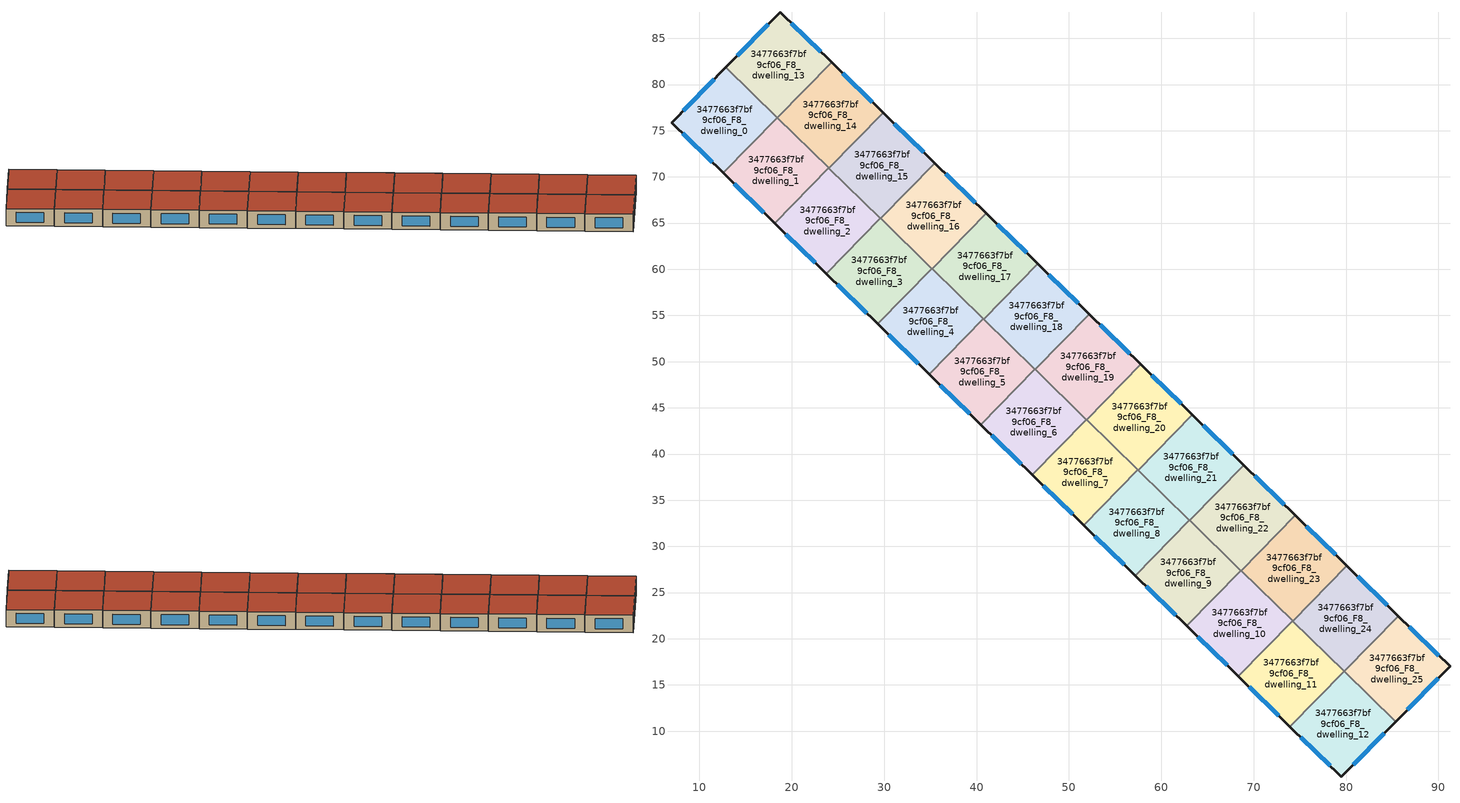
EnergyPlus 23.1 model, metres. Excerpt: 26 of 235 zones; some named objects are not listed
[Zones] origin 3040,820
3477663f7bf9cf06_F8_dwelling_0
 floor to 3477663f7bf9cf06_F7_dwelling_0 (EU_floor_Construction): 18.42,76.42 12.57,70.42 6.98,75.88 12.86,81.85 z24
 wall outside (EU_wall_Construction): 12.86,81.85 6.98,75.88 12.57,70.42 z24:27
 wall to 3477663f7bf9cf06_F8_dwelling_1 (EU_wall_Construction): 12.57,70.42 18.42,76.42 z24:27
 wall to 3477663f7bf9cf06_F8_dwelling_13 (EU_wall_Construction): 18.42,76.42 12.86,81.85 z24:27
 window (EU_Window_Construction): 8.18,74.71 11.37,71.59 / 11.6,80.57 8.24,77.16 z24.64:26.36
 roof outside (EU_roof_Construction): 12.57,70.42 18.42,76.42 12.86,81.85 6.98,75.88 z27
3477663f7bf9cf06_F8_dwelling_1
 floor to 3477663f7bf9cf06_F7_dwelling_1 (EU_floor_Construction): 24,70.97 18.15,64.97 12.57,70.42 18.42,76.42 z24
 wall outside (EU_wall_Construction): 12.57,70.42 18.15,64.97 z24:27
 wall to 3477663f7bf9cf06_F8_dwelling_2 (EU_wall_Construction): 18.15,64.97 24,70.97 z24:27
 wall to 3477663f7bf9cf06_F8_dwelling_14 (EU_wall_Construction): 24,70.97 18.45,76.39 z24:27
 wall to 3477663f7bf9cf06_F8_dwelling_13 (EU_wall_Construction): 18.45,76.39 18.42,76.42 z24:27
 window (EU_Window_Construction): 13.76,69.26 16.95,66.14 z24.64:26.36
 roof outside (EU_roof_Construction): 18.15,64.97 24,70.97 18.42,76.42 12.57,70.42 z27
3477663f7bf9cf06_F8_dwelling_10
 floor to 3477663f7bf9cf06_F7_dwelling_10 (EU_floor_Construction): 74.21,21.94 68.35,15.95 62.77,21.4 68.63,27.39 z24
 wall outside (EU_wall_Construction): 62.77,21.4 68.35,15.95 z24:27
 wall to 3477663f7bf9cf06_F8_dwelling_11 (EU_wall_Construction): 68.35,15.95 74.21,21.94 z24:27
 wall to 3477663f7bf9cf06_F8_dwelling_9 (EU_wall_Construction): 68.63,27.39 62.77,21.4 z24:27
 wall to 3477663f7bf9cf06_F8_dwelling_23 (EU_wall_Construction): 74.21,21.94 68.65,27.37 z24:27
 wall to 3477663f7bf9cf06_F8_dwelling_22 (EU_wall_Construction): 68.65,27.37 68.63,27.39 z24:27
 window (EU_Window_Construction): 63.97,20.23 67.16,17.11 z24.64:26.36
 roof outside (EU_roof_Construction): 68.35,15.95 74.21,21.94 68.63,27.39 62.77,21.4 z27
3477663f7bf9cf06_F8_dwelling_11
 floor to 3477663f7bf9cf06_F7_dwelling_11 (EU_floor_Construction): 79.78,16.5 73.93,10.5 68.35,15.95 74.21,21.94 z24
 wall outside (EU_wall_Construction): 68.35,15.95 73.93,10.5 z24:27
 wall to 3477663f7bf9cf06_F8_dwelling_12 (EU_wall_Construction): 73.93,10.5 79.78,16.5 z24:27
 wall to 3477663f7bf9cf06_F8_dwelling_24 (EU_wall_Construction): 79.78,16.5 74.23,21.92 z24:27
 wall to 3477663f7bf9cf06_F8_dwelling_23 (EU_wall_Construction): 74.23,21.92 74.21,21.94 z24:27
 window (EU_Window_Construction): 69.55,14.78 72.73,11.67 z24.64:26.36
 roof outside (EU_roof_Construction): 73.93,10.5 79.78,16.5 74.21,21.94 68.35,15.95 z27
3477663f7bf9cf06_F8_dwelling_12
 floor to 3477663f7bf9cf06_F7_dwelling_12 (EU_floor_Construction): 85.37,11.04 79.49,5.07 73.93,10.5 79.78,16.5 z24
 wall outside (EU_wall_Construction): 73.93,10.5 79.49,5.07 85.37,11.04 z24:27
 wall to 3477663f7bf9cf06_F8_dwelling_25 (EU_wall_Construction): 85.37,11.04 79.81,16.47 z24:27
 wall to 3477663f7bf9cf06_F8_dwelling_24 (EU_wall_Construction): 79.81,16.47 79.78,16.5 z24:27
 window (EU_Window_Construction): 80.75,6.34 84.11,9.76 / 75.12,9.34 78.3,6.23 z24.64:26.36
 roof outside (EU_roof_Construction): 79.49,5.07 85.37,11.04 79.78,16.5 73.93,10.5 z27
3477663f7bf9cf06_F8_dwelling_13
 floor to 3477663f7bf9cf06_F7_dwelling_13 (EU_floor_Construction): 24.3,82.39 18.45,76.39 12.86,81.85 18.74,87.82 z24
 wall outside (EU_wall_Construction): 24.3,82.39 18.74,87.82 12.86,81.85 z24:27
 wall to 3477663f7bf9cf06_F8_dwelling_14 (EU_wall_Construction): 18.45,76.39 24.3,82.39 z24:27
 window (EU_Window_Construction): 17.48,86.54 14.12,83.13 / 23.11,83.55 19.93,86.66 z24.64:26.36
 roof outside (EU_roof_Construction): 18.45,76.39 24.3,82.39 18.74,87.82 12.86,81.85 z27
3477663f7bf9cf06_F8_dwelling_14
 floor to 3477663f7bf9cf06_F7_dwelling_14 (EU_floor_Construction): 29.88,76.94 24.03,70.95 18.45,76.39 24.3,82.39 z24
 wall outside (EU_wall_Construction): 29.88,76.94 24.3,82.39 z24:27
 wall to 3477663f7bf9cf06_F8_dwelling_15 (EU_wall_Construction): 24.03,70.95 29.88,76.94 z24:27
 wall to 3477663f7bf9cf06_F8_dwelling_2 (EU_wall_Construction): 24,70.97 24.03,70.95 z24:27
 window (EU_Window_Construction): 28.69,78.11 25.5,81.22 z24.64:26.36
 roof outside (EU_roof_Construction): 24.03,70.95 29.88,76.94 24.3,82.39 18.45,76.39 z27
3477663f7bf9cf06_F8_dwelling_15
 floor to 3477663f7bf9cf06_F7_dwelling_15 (EU_floor_Construction): 35.46,71.49 29.6,65.5 24.03,70.95 29.88,76.94 z24
 wall outside (EU_wall_Construction): 35.46,71.49 29.88,76.94 z24:27
 wall to 3477663f7bf9cf06_F8_dwelling_16 (EU_wall_Construction): 29.6,65.5 35.46,71.49 z24:27
 wall to 3477663f7bf9cf06_F8_dwelling_2 (EU_wall_Construction): 24.03,70.95 29.58,65.52 z24:27
 wall to 3477663f7bf9cf06_F8_dwelling_3 (EU_wall_Construction): 29.58,65.52 29.6,65.5 z24:27
 window (EU_Window_Construction): 34.26,72.66 31.08,75.77 z24.64:26.36
 roof outside (EU_roof_Construction): 29.6,65.5 35.46,71.49 29.88,76.94 24.03,70.95 z27
3477663f7bf9cf06_F8_dwelling_16
 floor to 3477663f7bf9cf06_F7_dwelling_16 (EU_floor_Construction): 41.04,66.04 35.18,60.05 29.6,65.5 35.46,71.49 z24
 wall outside (EU_wall_Construction): 41.04,66.04 35.46,71.49 z24:27
 wall to 3477663f7bf9cf06_F8_dwelling_17 (EU_wall_Construction): 35.18,60.05 41.04,66.04 z24:27
 wall to 3477663f7bf9cf06_F8_dwelling_3 (EU_wall_Construction): 29.6,65.5 35.16,60.07 z24:27
 wall to 3477663f7bf9cf06_F8_dwelling_4 (EU_wall_Construction): 35.16,60.07 35.18,60.05 z24:27
 window (EU_Window_Construction): 39.84,67.21 36.65,70.33 z24.64:26.36
 roof outside (EU_roof_Construction): 35.18,60.05 41.04,66.04 35.46,71.49 29.6,65.5 z27
3477663f7bf9cf06_F8_dwelling_17
 floor to 3477663f7bf9cf06_F7_dwelling_17 (EU_floor_Construction): 46.61,60.6 40.76,54.6 35.18,60.05 41.04,66.04 z24
 wall outside (EU_wall_Construction): 46.61,60.6 41.04,66.04 z24:27
 wall to 3477663f7bf9cf06_F8_dwelling_18 (EU_wall_Construction): 40.76,54.6 46.61,60.6 z24:27
 wall to 3477663f7bf9cf06_F8_dwelling_4 (EU_wall_Construction): 35.18,60.05 40.74,54.63 z24:27
 wall to 3477663f7bf9cf06_F8_dwelling_5 (EU_wall_Construction): 40.74,54.63 40.76,54.6 z24:27
 window (EU_Window_Construction): 45.42,61.76 42.23,64.88 z24.64:26.36
 roof outside (EU_roof_Construction): 40.76,54.6 46.61,60.6 41.04,66.04 35.18,60.05 z27
3477663f7bf9cf06_F8_dwelling_18
 floor to 3477663f7bf9cf06_F7_dwelling_18 (EU_floor_Construction): 52.19,55.15 46.34,49.16 40.76,54.6 46.61,60.6 z24
 wall outside (EU_wall_Construction): 52.19,55.15 46.61,60.6 z24:27
 wall to 3477663f7bf9cf06_F8_dwelling_19 (EU_wall_Construction): 46.34,49.16 52.19,55.15 z24:27
 wall to 3477663f7bf9cf06_F8_dwelling_5 (EU_wall_Construction): 40.76,54.6 46.32,49.18 z24:27
 wall to 3477663f7bf9cf06_F8_dwelling_6 (EU_wall_Construction): 46.32,49.18 46.34,49.16 z24:27
 window (EU_Window_Construction): 51,56.32 47.81,59.43 z24.64:26.36
 roof outside (EU_roof_Construction): 46.34,49.16 52.19,55.15 46.61,60.6 40.76,54.6 z27
3477663f7bf9cf06_F8_dwelling_19
 floor to 3477663f7bf9cf06_F7_dwelling_19 (EU_floor_Construction): 57.77,49.7 51.92,43.71 46.34,49.16 52.19,55.15 z24
 wall outside (EU_wall_Construction): 57.77,49.7 52.19,55.15 z24:27
 wall to 3477663f7bf9cf06_F8_dwelling_20 (EU_wall_Construction): 51.92,43.71 57.77,49.7 z24:27
 wall to 3477663f7bf9cf06_F8_dwelling_6 (EU_wall_Construction): 46.34,49.16 51.89,43.73 z24:27
 wall to 3477663f7bf9cf06_F8_dwelling_7 (EU_wall_Construction): 51.89,43.73 51.92,43.71 z24:27
 window (EU_Window_Construction): 56.58,50.87 53.39,53.98 z24.64:26.36
 roof outside (EU_roof_Construction): 51.92,43.71 57.77,49.7 52.19,55.15 46.34,49.16 z27
3477663f7bf9cf06_F8_dwelling_2
 floor to 3477663f7bf9cf06_F7_dwelling_2 (EU_floor_Construction): 29.58,65.52 23.73,59.53 18.15,64.97 24,70.97 z24
 wall outside (EU_wall_Construction): 18.15,64.97 23.73,59.53 z24:27
 wall to 3477663f7bf9cf06_F8_dwelling_3 (EU_wall_Construction): 23.73,59.53 29.58,65.52 z24:27
 window (EU_Window_Construction): 19.34,63.81 22.53,60.69 z24.64:26.36
 roof outside (EU_roof_Construction): 23.73,59.53 29.58,65.52 24,70.97 18.15,64.97 z27
3477663f7bf9cf06_F8_dwelling_20
 floor to 3477663f7bf9cf06_F7_dwelling_20 (EU_floor_Construction): 63.35,44.26 57.5,38.26 51.92,43.71 57.77,49.7 z24
 wall outside (EU_wall_Construction): 63.35,44.26 57.77,49.7 z24:27
 wall to 3477663f7bf9cf06_F8_dwelling_21 (EU_wall_Construction): 57.5,38.26 63.35,44.26 z24:27
 wall to 3477663f7bf9cf06_F8_dwelling_7 (EU_wall_Construction): 51.92,43.71 57.47,38.29 z24:27
 wall to 3477663f7bf9cf06_F8_dwelling_8 (EU_wall_Construction): 57.47,38.29 57.5,38.26 z24:27
 window (EU_Window_Construction): 62.16,45.42 58.97,48.54 z24.64:26.36
 roof outside (EU_roof_Construction): 57.5,38.26 63.35,44.26 57.77,49.7 51.92,43.71 z27
3477663f7bf9cf06_F8_dwelling_21
 floor to 3477663f7bf9cf06_F7_dwelling_21 (EU_floor_Construction): 68.93,38.81 63.07,32.81 57.5,38.26 63.35,44.26 z24
 wall outside (EU_wall_Construction): 68.93,38.81 63.35,44.26 z24:27
 wall to 3477663f7bf9cf06_F8_dwelling_22 (EU_wall_Construction): 63.07,32.81 68.93,38.81 z24:27
 wall to 3477663f7bf9cf06_F8_dwelling_8 (EU_wall_Construction): 57.5,38.26 63.05,32.84 z24:27
 wall to 3477663f7bf9cf06_F8_dwelling_9 (EU_wall_Construction): 63.05,32.84 63.07,32.81 z24:27
 window (EU_Window_Construction): 67.73,39.97 64.54,43.09 z24.64:26.36
 roof outside (EU_roof_Construction): 63.07,32.81 68.93,38.81 63.35,44.26 57.5,38.26 z27
3477663f7bf9cf06_F8_dwelling_22
 floor to 3477663f7bf9cf06_F7_dwelling_22 (EU_floor_Construction): 74.51,33.36 68.65,27.37 63.07,32.81 68.93,38.81 z24
 wall outside (EU_wall_Construction): 74.51,33.36 68.93,38.81 z24:27
 wall to 3477663f7bf9cf06_F8_dwelling_23 (EU_wall_Construction): 68.65,27.37 74.51,33.36 z24:27
 wall to 3477663f7bf9cf06_F8_dwelling_9 (EU_wall_Construction): 63.07,32.81 68.63,27.39 z24:27
 window (EU_Window_Construction): 73.31,34.53 70.12,37.64 z24.64:26.36
 roof outside (EU_roof_Construction): 68.65,27.37 74.51,33.36 68.93,38.81 63.07,32.81 z27
3477663f7bf9cf06_F8_dwelling_23
 floor to 3477663f7bf9cf06_F7_dwelling_23 (EU_floor_Construction): 80.08,27.91 74.23,21.92 68.65,27.37 74.51,33.36 z24
 wall outside (EU_wall_Construction): 80.08,27.91 74.51,33.36 z24:27
 wall to 3477663f7bf9cf06_F8_dwelling_24 (EU_wall_Construction): 74.23,21.92 80.08,27.91 z24:27
 window (EU_Window_Construction): 78.89,29.08 75.7,32.19 z24.64:26.36
 roof outside (EU_roof_Construction): 74.23,21.92 80.08,27.91 74.51,33.36 68.65,27.37 z27
3477663f7bf9cf06_F8_dwelling_24
 floor to 3477663f7bf9cf06_F7_dwelling_24 (EU_floor_Construction): 85.66,22.47 79.81,16.47 74.23,21.92 80.08,27.91 z24
 wall outside (EU_wall_Construction): 85.66,22.47 80.08,27.91 z24:27
 wall to 3477663f7bf9cf06_F8_dwelling_25 (EU_wall_Construction): 79.81,16.47 85.66,22.47 z24:27
 window (EU_Window_Construction): 84.47,23.63 81.28,26.75 z24.64:26.36
 roof outside (EU_roof_Construction): 79.81,16.47 85.66,22.47 80.08,27.91 74.23,21.92 z27
3477663f7bf9cf06_F8_dwelling_25
 floor to 3477663f7bf9cf06_F7_dwelling_25 (EU_floor_Construction): 91.25,17.01 85.37,11.04 79.81,16.47 85.66,22.47 z24
 wall outside (EU_wall_Construction): 85.37,11.04 91.25,17.01 85.66,22.47 z24:27
 window (EU_Window_Construction): 86.63,12.32 89.99,15.73 / 90.06,18.18 86.86,21.3 z24.64:26.36
 roof outside (EU_roof_Construction): 85.37,11.04 91.25,17.01 85.66,22.47 79.81,16.47 z27
3477663f7bf9cf06_F8_dwelling_3
 floor to 3477663f7bf9cf06_F7_dwelling_3 (EU_floor_Construction): 35.16,60.08 29.3,54.08 23.73,59.53 29.58,65.52 z24
 wall outside (EU_wall_Construction): 23.73,59.53 29.3,54.08 z24:27
 wall to 3477663f7bf9cf06_F8_dwelling_4 (EU_wall_Construction): 29.3,54.08 35.16,60.08 z24:27
 window (EU_Window_Construction): 24.92,58.36 28.11,55.25 z24.64:26.36
 roof outside (EU_roof_Construction): 29.3,54.08 35.16,60.08 29.58,65.52 23.73,59.53 z27
3477663f7bf9cf06_F8_dwelling_4
 floor to 3477663f7bf9cf06_F7_dwelling_4 (EU_floor_Construction): 40.74,54.63 34.88,48.63 29.3,54.08 35.16,60.08 z24
 wall outside (EU_wall_Construction): 29.3,54.08 34.88,48.63 z24:27
 wall to 3477663f7bf9cf06_F8_dwelling_5 (EU_wall_Construction): 34.88,48.63 40.74,54.63 z24:27
 window (EU_Window_Construction): 30.5,52.91 33.69,49.8 z24.64:26.36
 roof outside (EU_roof_Construction): 34.88,48.63 40.74,54.63 35.16,60.08 29.3,54.08 z27
3477663f7bf9cf06_F8_dwelling_5
 floor to 3477663f7bf9cf06_F7_dwelling_5 (EU_floor_Construction): 46.32,49.18 40.46,43.18 34.88,48.63 40.74,54.63 z24
 wall outside (EU_wall_Construction): 34.88,48.63 40.46,43.18 z24:27
 wall to 3477663f7bf9cf06_F8_dwelling_6 (EU_wall_Construction): 40.46,43.18 46.32,49.18 z24:27
 window (EU_Window_Construction): 36.08,47.47 39.27,44.35 z24.64:26.36
 roof outside (EU_roof_Construction): 40.46,43.18 46.32,49.18 40.74,54.63 34.88,48.63 z27
3477663f7bf9cf06_F8_dwelling_6
 floor to 3477663f7bf9cf06_F7_dwelling_6 (EU_floor_Construction): 51.89,43.73 46.04,37.74 40.46,43.18 46.32,49.18 z24
 wall outside (EU_wall_Construction): 40.46,43.18 46.04,37.74 z24:27
 wall to 3477663f7bf9cf06_F8_dwelling_7 (EU_wall_Construction): 46.04,37.74 51.89,43.73 z24:27
 window (EU_Window_Construction): 41.65,42.02 44.84,38.9 z24.64:26.36
 roof outside (EU_roof_Construction): 46.04,37.74 51.89,43.73 46.32,49.18 40.46,43.18 z27
3477663f7bf9cf06_F8_dwelling_7
 floor to 3477663f7bf9cf06_F7_dwelling_7 (EU_floor_Construction): 57.47,38.29 51.62,32.29 46.04,37.74 51.89,43.73 z24
 wall outside (EU_wall_Construction): 46.04,37.74 51.62,32.29 z24:27
 wall to 3477663f7bf9cf06_F8_dwelling_8 (EU_wall_Construction): 51.62,32.29 57.47,38.29 z24:27
 window (EU_Window_Construction): 47.23,36.57 50.42,33.46 z24.64:26.36
 roof outside (EU_roof_Construction): 51.62,32.29 57.47,38.29 51.89,43.73 46.04,37.74 z27
3477663f7bf9cf06_F8_dwelling_8
 floor to 3477663f7bf9cf06_F7_dwelling_8 (EU_floor_Construction): 63.05,32.84 57.2,26.84 51.62,32.29 57.47,38.29 z24
 wall outside (EU_wall_Construction): 51.62,32.29 57.2,26.84 z24:27
 wall to 3477663f7bf9cf06_F8_dwelling_9 (EU_wall_Construction): 57.2,26.84 63.05,32.84 z24:27
 window (EU_Window_Construction): 52.81,31.12 56,28.01 z24.64:26.36
 roof outside (EU_roof_Construction): 57.2,26.84 63.05,32.84 57.47,38.29 51.62,32.29 z27
3477663f7bf9cf06_F8_dwelling_9
 floor to 3477663f7bf9cf06_F7_dwelling_9 (EU_floor_Construction): 68.63,27.39 62.77,21.4 57.2,26.84 63.05,32.84 z24
 wall outside (EU_wall_Construction): 57.2,26.84 62.77,21.4 z24:27
 window (EU_Window_Construction): 58.39,25.68 61.58,22.56 z24.64:26.36
 roof outside (EU_roof_Construction): 62.77,21.4 68.63,27.39 63.05,32.84 57.2,26.84 z27
[Building]
EU S2 Campaign: North Axis=0; Terrain=City; Solar Distribution=FullExterior
[Site:Location]
Yerevan-Zvartnots.Intl.AP: Latitude=40.15; Longitude=44.383; Time Zone=4; Elevation=854
[SizingPeriod:WeatherFileDays]
AnnualSizingPeriod: Begin Month=1; Begin Day of Month=1; End Month=12; End Day of Month=31; Day of Week for Start Day=Monday; Use Weather File Daylight Saving Period=No; Use Weather File Rain and Snow Indicators=No
[MATERIAL]
EU_InternalMass_Material: Roughness=MediumRough; Thickness=0.1; Conductivity=1; Density=1800; Specific Heat=900; Thermal Absorptance=0.9; Solar Absorptance=0.7; Visible Absorptance=0.7
[MATERIAL:NOMASS] Roughness=MediumRough; Thermal Absorptance=0.9; Solar Absorptance=0.7; Visible Absorptance=0.7
Name | Thermal Resistance
EU_wall_NoMass | 1.05043
EU_roof_NoMass | 1.45357
EU_floor_NoMass | 0.478065
[WINDOWMATERIAL:SIMPLEGLAZINGSYSTEM]
EU_Window_SimpleGlazing: UFactor=2.5566; Solar Heat Gain Coefficient=0.75; Visible Transmittance=0.75
[CONSTRUCTION]
EU_wall_Construction: EU_wall_NoMass
EU_roof_Construction: EU_roof_NoMass
EU_floor_Construction: EU_floor_NoMass
EU_Window_Construction: EU_Window_SimpleGlazing
EU_InternalMass_Construction: EU_InternalMass_Material
[ZONE] Type=1; Multiplier=1; Ceiling Height=autocalculate; Floor Area=autocalculate; Part of Total Floor Area=Yes
Name | Volume
3477663f7bf9cf06_F8_dwelling_0 | 195.994
3477663f7bf9cf06_F8_dwelling_1; 3477663f7bf9cf06_F8_dwelling_14; 3477663f7bf9cf06_F8_dwelling_16; 3477663f7bf9cf06_F8_dwelling_17; 3477663f7bf9cf06_F8_dwelling_19; 3477663f7bf9cf06_F8_dwelling_20; 3477663f7bf9cf06_F8_dwelling_21; 3477663f7bf9cf06_F8_dwelling_22; 3477663f7bf9cf06_F8_dwelling_23; 3477663f7bf9cf06_F8_dwelling_24; 3477663f7bf9cf06_F8_dwelling_3; 3477663f7bf9cf06_F8_dwelling_9 | 195.981
3477663f7bf9cf06_F8_dwelling_10; 3477663f7bf9cf06_F8_dwelling_11; 3477663f7bf9cf06_F8_dwelling_6; 3477663f7bf9cf06_F8_dwelling_7 | 195.998
3477663f7bf9cf06_F8_dwelling_12 | 195.992
3477663f7bf9cf06_F8_dwelling_13 | 195.993
3477663f7bf9cf06_F8_dwelling_15 | 195.964
3477663f7bf9cf06_F8_dwelling_18 | 195.999
3477663f7bf9cf06_F8_dwelling_2; 3477663f7bf9cf06_F8_dwelling_8 | 195.98
3477663f7bf9cf06_F8_dwelling_25 | 195.976
3477663f7bf9cf06_F8_dwelling_4 | 196.016
3477663f7bf9cf06_F8_dwelling_5 | 195.997
[INTERNALMASS] Construction=EU_InternalMass_Construction
Name | Zone or ZoneList | Surface Area
3477663f7bf9cf06_F8_dwelling_0_EU_InternalMass | 3477663f7bf9cf06_F8_dwelling_0 | 65.3311
3477663f7bf9cf06_F8_dwelling_1_EU_InternalMass | 3477663f7bf9cf06_F8_dwelling_1 | 65.327
3477663f7bf9cf06_F8_dwelling_2_EU_InternalMass | 3477663f7bf9cf06_F8_dwelling_2 | 65.3268
3477663f7bf9cf06_F8_dwelling_3_EU_InternalMass | 3477663f7bf9cf06_F8_dwelling_3 | 65.3268
3477663f7bf9cf06_F8_dwelling_4_EU_InternalMass | 3477663f7bf9cf06_F8_dwelling_4 | 65.3384
3477663f7bf9cf06_F8_dwelling_5_EU_InternalMass | 3477663f7bf9cf06_F8_dwelling_5 | 65.3323
3477663f7bf9cf06_F8_dwelling_6_EU_InternalMass | 3477663f7bf9cf06_F8_dwelling_6 | 65.3326
3477663f7bf9cf06_F8_dwelling_7_EU_InternalMass | 3477663f7bf9cf06_F8_dwelling_7 | 65.3327
3477663f7bf9cf06_F8_dwelling_8_EU_InternalMass | 3477663f7bf9cf06_F8_dwelling_8 | 65.3268
3477663f7bf9cf06_F8_dwelling_9_EU_InternalMass | 3477663f7bf9cf06_F8_dwelling_9 | 65.3268
3477663f7bf9cf06_F8_dwelling_10_EU_InternalMass | 3477663f7bf9cf06_F8_dwelling_10 | 65.3327
3477663f7bf9cf06_F8_dwelling_11_EU_InternalMass | 3477663f7bf9cf06_F8_dwelling_11 | 65.3326
3477663f7bf9cf06_F8_dwelling_12_EU_InternalMass | 3477663f7bf9cf06_F8_dwelling_12 | 65.3307
3477663f7bf9cf06_F8_dwelling_13_EU_InternalMass | 3477663f7bf9cf06_F8_dwelling_13 | 65.3311
3477663f7bf9cf06_F8_dwelling_14_EU_InternalMass | 3477663f7bf9cf06_F8_dwelling_14 | 65.327
3477663f7bf9cf06_F8_dwelling_15_EU_InternalMass | 3477663f7bf9cf06_F8_dwelling_15 | 65.3213
3477663f7bf9cf06_F8_dwelling_16_EU_InternalMass | 3477663f7bf9cf06_F8_dwelling_16 | 65.327
3477663f7bf9cf06_F8_dwelling_17_EU_InternalMass | 3477663f7bf9cf06_F8_dwelling_17 | 65.3268
3477663f7bf9cf06_F8_dwelling_18_EU_InternalMass | 3477663f7bf9cf06_F8_dwelling_18 | 65.333
3477663f7bf9cf06_F8_dwelling_19_EU_InternalMass | 3477663f7bf9cf06_F8_dwelling_19 | 65.327
3477663f7bf9cf06_F8_dwelling_20_EU_InternalMass | 3477663f7bf9cf06_F8_dwelling_20 | 65.3268
3477663f7bf9cf06_F8_dwelling_21_EU_InternalMass | 3477663f7bf9cf06_F8_dwelling_21 | 65.327
3477663f7bf9cf06_F8_dwelling_22_EU_InternalMass | 3477663f7bf9cf06_F8_dwelling_22 | 65.327
3477663f7bf9cf06_F8_dwelling_23_EU_InternalMass | 3477663f7bf9cf06_F8_dwelling_23 | 65.3268
3477663f7bf9cf06_F8_dwelling_24_EU_InternalMass | 3477663f7bf9cf06_F8_dwelling_24 | 65.327
3477663f7bf9cf06_F8_dwelling_25_EU_InternalMass | 3477663f7bf9cf06_F8_dwelling_25 | 65.3254
[OTHEREQUIPMENT] Fuel Type=Electricity; Design Level Calculation Method=Watts/Area; Power per Zone Floor Area=1; Fraction Latent=0; Fraction Radiant=0; Fraction Lost=0; Carbon Dioxide Generation Rate=0; EndUse Subcategory=EU_Step8_InternalGains
Name | Zone or ZoneList or Space or SpaceList | Schedule
EU_Step8_InternalGain_3477663f7bf9cf06_F8_dwelling_0_f000 | 3477663f7bf9cf06_F8_dwelling_0 | EU_Step8_GainSchedule_3477663f7bf9cf06_F8_dwelling_0_f000
EU_Step8_InternalGain_3477663f7bf9cf06_F8_dwelling_1_f000 | 3477663f7bf9cf06_F8_dwelling_1 | EU_Step8_GainSchedule_3477663f7bf9cf06_F8_dwelling_1_f000
EU_Step8_InternalGain_3477663f7bf9cf06_F8_dwelling_2_f000 | 3477663f7bf9cf06_F8_dwelling_2 | EU_Step8_GainSchedule_3477663f7bf9cf06_F8_dwelling_2_f000
EU_Step8_InternalGain_3477663f7bf9cf06_F8_dwelling_3_f000 | 3477663f7bf9cf06_F8_dwelling_3 | EU_Step8_GainSchedule_3477663f7bf9cf06_F8_dwelling_3_f000
EU_Step8_InternalGain_3477663f7bf9cf06_F8_dwelling_4_f000 | 3477663f7bf9cf06_F8_dwelling_4 | EU_Step8_GainSchedule_3477663f7bf9cf06_F8_dwelling_4_f000
EU_Step8_InternalGain_3477663f7bf9cf06_F8_dwelling_5_f000 | 3477663f7bf9cf06_F8_dwelling_5 | EU_Step8_GainSchedule_3477663f7bf9cf06_F8_dwelling_5_f000
EU_Step8_InternalGain_3477663f7bf9cf06_F8_dwelling_6_f000 | 3477663f7bf9cf06_F8_dwelling_6 | EU_Step8_GainSchedule_3477663f7bf9cf06_F8_dwelling_6_f000
EU_Step8_InternalGain_3477663f7bf9cf06_F8_dwelling_7_f000 | 3477663f7bf9cf06_F8_dwelling_7 | EU_Step8_GainSchedule_3477663f7bf9cf06_F8_dwelling_7_f000
EU_Step8_InternalGain_3477663f7bf9cf06_F8_dwelling_8_f000 | 3477663f7bf9cf06_F8_dwelling_8 | EU_Step8_GainSchedule_3477663f7bf9cf06_F8_dwelling_8_f000
EU_Step8_InternalGain_3477663f7bf9cf06_F8_dwelling_9_f000 | 3477663f7bf9cf06_F8_dwelling_9 | EU_Step8_GainSchedule_3477663f7bf9cf06_F8_dwelling_9_f000
EU_Step8_InternalGain_3477663f7bf9cf06_F8_dwelling_10_f000 | 3477663f7bf9cf06_F8_dwelling_10 | EU_Step8_GainSchedule_3477663f7bf9cf06_F8_dwelling_10_f000
EU_Step8_InternalGain_3477663f7bf9cf06_F8_dwelling_11_f000 | 3477663f7bf9cf06_F8_dwelling_11 | EU_Step8_GainSchedule_3477663f7bf9cf06_F8_dwelling_11_f000
EU_Step8_InternalGain_3477663f7bf9cf06_F8_dwelling_12_f000 | 3477663f7bf9cf06_F8_dwelling_12 | EU_Step8_GainSchedule_3477663f7bf9cf06_F8_dwelling_12_f000
EU_Step8_InternalGain_3477663f7bf9cf06_F8_dwelling_13_f000 | 3477663f7bf9cf06_F8_dwelling_13 | EU_Step8_GainSchedule_3477663f7bf9cf06_F8_dwelling_13_f000
EU_Step8_InternalGain_3477663f7bf9cf06_F8_dwelling_14_f000 | 3477663f7bf9cf06_F8_dwelling_14 | EU_Step8_GainSchedule_3477663f7bf9cf06_F8_dwelling_14_f000
EU_Step8_InternalGain_3477663f7bf9cf06_F8_dwelling_15_f000 | 3477663f7bf9cf06_F8_dwelling_15 | EU_Step8_GainSchedule_3477663f7bf9cf06_F8_dwelling_15_f000
EU_Step8_InternalGain_3477663f7bf9cf06_F8_dwelling_16_f000 | 3477663f7bf9cf06_F8_dwelling_16 | EU_Step8_GainSchedule_3477663f7bf9cf06_F8_dwelling_16_f000
EU_Step8_InternalGain_3477663f7bf9cf06_F8_dwelling_17_f000 | 3477663f7bf9cf06_F8_dwelling_17 | EU_Step8_GainSchedule_3477663f7bf9cf06_F8_dwelling_17_f000
EU_Step8_InternalGain_3477663f7bf9cf06_F8_dwelling_18_f000 | 3477663f7bf9cf06_F8_dwelling_18 | EU_Step8_GainSchedule_3477663f7bf9cf06_F8_dwelling_18_f000
EU_Step8_InternalGain_3477663f7bf9cf06_F8_dwelling_19_f000 | 3477663f7bf9cf06_F8_dwelling_19 | EU_Step8_GainSchedule_3477663f7bf9cf06_F8_dwelling_19_f000
EU_Step8_InternalGain_3477663f7bf9cf06_F8_dwelling_20_f000 | 3477663f7bf9cf06_F8_dwelling_20 | EU_Step8_GainSchedule_3477663f7bf9cf06_F8_dwelling_20_f000
EU_Step8_InternalGain_3477663f7bf9cf06_F8_dwelling_21_f000 | 3477663f7bf9cf06_F8_dwelling_21 | EU_Step8_GainSchedule_3477663f7bf9cf06_F8_dwelling_21_f000
EU_Step8_InternalGain_3477663f7bf9cf06_F8_dwelling_22_f000 | 3477663f7bf9cf06_F8_dwelling_22 | EU_Step8_GainSchedule_3477663f7bf9cf06_F8_dwelling_22_f000
EU_Step8_InternalGain_3477663f7bf9cf06_F8_dwelling_23_f000 | 3477663f7bf9cf06_F8_dwelling_23 | EU_Step8_GainSchedule_3477663f7bf9cf06_F8_dwelling_23_f000
EU_Step8_InternalGain_3477663f7bf9cf06_F8_dwelling_24_f000 | 3477663f7bf9cf06_F8_dwelling_24 | EU_Step8_GainSchedule_3477663f7bf9cf06_F8_dwelling_24_f000
EU_Step8_InternalGain_3477663f7bf9cf06_F8_dwelling_25_f000 | 3477663f7bf9cf06_F8_dwelling_25 | EU_Step8_GainSchedule_3477663f7bf9cf06_F8_dwelling_25_f000
[ZONEVENTILATION:DESIGNFLOWRATE] Schedule=EU_AlwaysOn; Design Flow Rate Calculation Method=AirChanges/Hour; Air Changes per Hour=0.557805; Ventilation Type=Natural; Fan Pressure Rise=0; Fan Total Efficiency=1; Constant Term Coefficient=1; Temperature Term Coefficient=0; Velocity Term Coefficient=0; Velocity Squared Term Coefficient=0; Minimum Indoor Temperature=-100; Maximum Indoor Temperature=100; Delta Temperature=-100; Minimum Outdoor Temperature=-100; Maximum Outdoor Temperature=100; Maximum Wind Speed=40
Name | Zone or ZoneList or Space or SpaceList
EU_ConstantAir_3477663f7bf9cf06_F8_dwelling_0 | 3477663f7bf9cf06_F8_dwelling_0
EU_ConstantAir_3477663f7bf9cf06_F8_dwelling_1 | 3477663f7bf9cf06_F8_dwelling_1
EU_ConstantAir_3477663f7bf9cf06_F8_dwelling_2 | 3477663f7bf9cf06_F8_dwelling_2
EU_ConstantAir_3477663f7bf9cf06_F8_dwelling_3 | 3477663f7bf9cf06_F8_dwelling_3
EU_ConstantAir_3477663f7bf9cf06_F8_dwelling_4 | 3477663f7bf9cf06_F8_dwelling_4
EU_ConstantAir_3477663f7bf9cf06_F8_dwelling_5 | 3477663f7bf9cf06_F8_dwelling_5
EU_ConstantAir_3477663f7bf9cf06_F8_dwelling_6 | 3477663f7bf9cf06_F8_dwelling_6
EU_ConstantAir_3477663f7bf9cf06_F8_dwelling_7 | 3477663f7bf9cf06_F8_dwelling_7
EU_ConstantAir_3477663f7bf9cf06_F8_dwelling_8 | 3477663f7bf9cf06_F8_dwelling_8
EU_ConstantAir_3477663f7bf9cf06_F8_dwelling_9 | 3477663f7bf9cf06_F8_dwelling_9
EU_ConstantAir_3477663f7bf9cf06_F8_dwelling_10 | 3477663f7bf9cf06_F8_dwelling_10
EU_ConstantAir_3477663f7bf9cf06_F8_dwelling_11 | 3477663f7bf9cf06_F8_dwelling_11
EU_ConstantAir_3477663f7bf9cf06_F8_dwelling_12 | 3477663f7bf9cf06_F8_dwelling_12
EU_ConstantAir_3477663f7bf9cf06_F8_dwelling_13 | 3477663f7bf9cf06_F8_dwelling_13
EU_ConstantAir_3477663f7bf9cf06_F8_dwelling_14 | 3477663f7bf9cf06_F8_dwelling_14
EU_ConstantAir_3477663f7bf9cf06_F8_dwelling_15 | 3477663f7bf9cf06_F8_dwelling_15
EU_ConstantAir_3477663f7bf9cf06_F8_dwelling_16 | 3477663f7bf9cf06_F8_dwelling_16
EU_ConstantAir_3477663f7bf9cf06_F8_dwelling_17 | 3477663f7bf9cf06_F8_dwelling_17
EU_ConstantAir_3477663f7bf9cf06_F8_dwelling_18 | 3477663f7bf9cf06_F8_dwelling_18
EU_ConstantAir_3477663f7bf9cf06_F8_dwelling_19 | 3477663f7bf9cf06_F8_dwelling_19
EU_ConstantAir_3477663f7bf9cf06_F8_dwelling_20 | 3477663f7bf9cf06_F8_dwelling_20
EU_ConstantAir_3477663f7bf9cf06_F8_dwelling_21 | 3477663f7bf9cf06_F8_dwelling_21
EU_ConstantAir_3477663f7bf9cf06_F8_dwelling_22 | 3477663f7bf9cf06_F8_dwelling_22
EU_ConstantAir_3477663f7bf9cf06_F8_dwelling_23 | 3477663f7bf9cf06_F8_dwelling_23
EU_ConstantAir_3477663f7bf9cf06_F8_dwelling_24 | 3477663f7bf9cf06_F8_dwelling_24
EU_ConstantAir_3477663f7bf9cf06_F8_dwelling_25 | 3477663f7bf9cf06_F8_dwelling_25
[HVACTEMPLATE:ZONE:IDEALLOADSAIRSYSTEM] System Availability Schedule=EU_AlwaysOn; Maximum Heating Supply Air Temperature=50; Minimum Cooling Supply Air Temperature=13; Maximum Heating Supply Air Humidity Ratio=0.0156; Minimum Cooling Supply Air Humidity Ratio=0.0077; Heating Limit=NoLimit; Cooling Limit=NoLimit; Heating Availability Schedule=EU_AlwaysOn; Cooling Availability Schedule=EU_CoolingOff; Dehumidification Control Type=ConstantSensibleHeatRatio; Cooling Sensible Heat Ratio=0.7; Dehumidification Setpoint=60; Humidification Control Type=None; Humidification Setpoint=30; Outdoor Air Method=None; Outdoor Air Flow Rate per Person=0.00944; Outdoor Air Flow Rate per Zone Floor Area=0; Outdoor Air Flow Rate per Zone=0; Demand Controlled Ventilation Type=None; Outdoor Air Economizer Type=NoEconomizer; Heat Recovery Type=None; Sensible Heat Recovery Effectiveness=0.7; Latent Heat Recovery Effectiveness=0.65
Name | Template Thermostat
3477663f7bf9cf06_F8_dwelling_0 | EU_HeatOnly_3477663f7bf9cf06_F8_dwelling_0
3477663f7bf9cf06_F8_dwelling_1 | EU_HeatOnly_3477663f7bf9cf06_F8_dwelling_1
3477663f7bf9cf06_F8_dwelling_2 | EU_HeatOnly_3477663f7bf9cf06_F8_dwelling_2
3477663f7bf9cf06_F8_dwelling_3 | EU_HeatOnly_3477663f7bf9cf06_F8_dwelling_3
3477663f7bf9cf06_F8_dwelling_4 | EU_HeatOnly_3477663f7bf9cf06_F8_dwelling_4
3477663f7bf9cf06_F8_dwelling_5 | EU_HeatOnly_3477663f7bf9cf06_F8_dwelling_5
3477663f7bf9cf06_F8_dwelling_6 | EU_HeatOnly_3477663f7bf9cf06_F8_dwelling_6
3477663f7bf9cf06_F8_dwelling_7 | EU_HeatOnly_3477663f7bf9cf06_F8_dwelling_7
3477663f7bf9cf06_F8_dwelling_8 | EU_HeatOnly_3477663f7bf9cf06_F8_dwelling_8
3477663f7bf9cf06_F8_dwelling_9 | EU_HeatOnly_3477663f7bf9cf06_F8_dwelling_9
3477663f7bf9cf06_F8_dwelling_10 | EU_HeatOnly_3477663f7bf9cf06_F8_dwelling_10
3477663f7bf9cf06_F8_dwelling_11 | EU_HeatOnly_3477663f7bf9cf06_F8_dwelling_11
3477663f7bf9cf06_F8_dwelling_12 | EU_HeatOnly_3477663f7bf9cf06_F8_dwelling_12
3477663f7bf9cf06_F8_dwelling_13 | EU_HeatOnly_3477663f7bf9cf06_F8_dwelling_13
3477663f7bf9cf06_F8_dwelling_14 | EU_HeatOnly_3477663f7bf9cf06_F8_dwelling_14
3477663f7bf9cf06_F8_dwelling_15 | EU_HeatOnly_3477663f7bf9cf06_F8_dwelling_15
3477663f7bf9cf06_F8_dwelling_16 | EU_HeatOnly_3477663f7bf9cf06_F8_dwelling_16
3477663f7bf9cf06_F8_dwelling_17 | EU_HeatOnly_3477663f7bf9cf06_F8_dwelling_17
3477663f7bf9cf06_F8_dwelling_18 | EU_HeatOnly_3477663f7bf9cf06_F8_dwelling_18
3477663f7bf9cf06_F8_dwelling_19 | EU_HeatOnly_3477663f7bf9cf06_F8_dwelling_19
3477663f7bf9cf06_F8_dwelling_20 | EU_HeatOnly_3477663f7bf9cf06_F8_dwelling_20
3477663f7bf9cf06_F8_dwelling_21 | EU_HeatOnly_3477663f7bf9cf06_F8_dwelling_21
3477663f7bf9cf06_F8_dwelling_22 | EU_HeatOnly_3477663f7bf9cf06_F8_dwelling_22
3477663f7bf9cf06_F8_dwelling_23 | EU_HeatOnly_3477663f7bf9cf06_F8_dwelling_23
3477663f7bf9cf06_F8_dwelling_24 | EU_HeatOnly_3477663f7bf9cf06_F8_dwelling_24
3477663f7bf9cf06_F8_dwelling_25 | EU_HeatOnly_3477663f7bf9cf06_F8_dwelling_25
[SIZING:ZONE] Zone Cooling Design Supply Air Temperature Input Method=SupplyAirTemperature; Zone Cooling Design Supply Air Temperature=13; Zone Heating Design Supply Air Temperature Input Method=SupplyAirTemperature; Zone Heating Design Supply Air Temperature=50; Zone Cooling Design Supply Air Humidity Ratio=0.008; Zone Heating Design Supply Air Humidity Ratio=0.008; Cooling Design Air Flow Method=DesignDay; Cooling Design Air Flow Rate=0; Cooling Minimum Air Flow per Zone Floor Area=0.000762; Cooling Minimum Air Flow=0; Cooling Minimum Air Flow Fraction=0.2; Heating Design Air Flow Method=DesignDay; Heating Design Air Flow Rate=0; Heating Maximum Air Flow per Zone Floor Area=0.002032; Heating Maximum Air Flow=0.141576; Heating Maximum Air Flow Fraction=0.3; Account for Dedicated Outdoor Air System=No; Dedicated Outdoor Air System Control Strategy=NeutralSupplyAir; Dedicated Outdoor Air Low Setpoint Temperature for Design=autosize; Dedicated Outdoor Air High Setpoint Temperature for Design=autosize; Zone Load Sizing Method=Sensible Load Only No Latent Load; Zone Latent Cooling Design Supply Air Humidity Ratio Input Method=HumidityRatioDifference; Zone Cooling Design Supply Air Humidity Ratio Difference=0.005; Zone Latent Heating Design Supply Air Humidity Ratio Input Method=HumidityRatioDifference; Zone Humidification Design Supply Air Humidity Ratio Difference=0.005
3477663f7bf9cf06_F8_dwelling_0; 3477663f7bf9cf06_F8_dwelling_1; 3477663f7bf9cf06_F8_dwelling_2; 3477663f7bf9cf06_F8_dwelling_3; 3477663f7bf9cf06_F8_dwelling_4; 3477663f7bf9cf06_F8_dwelling_5; 3477663f7bf9cf06_F8_dwelling_6; 3477663f7bf9cf06_F8_dwelling_7; 3477663f7bf9cf06_F8_dwelling_8; 3477663f7bf9cf06_F8_dwelling_9; 3477663f7bf9cf06_F8_dwelling_10; 3477663f7bf9cf06_F8_dwelling_11; 3477663f7bf9cf06_F8_dwelling_12; 3477663f7bf9cf06_F8_dwelling_13; 3477663f7bf9cf06_F8_dwelling_14; 3477663f7bf9cf06_F8_dwelling_15; 3477663f7bf9cf06_F8_dwelling_16; 3477663f7bf9cf06_F8_dwelling_17; 3477663f7bf9cf06_F8_dwelling_18; 3477663f7bf9cf06_F8_dwelling_19; 3477663f7bf9cf06_F8_dwelling_20; 3477663f7bf9cf06_F8_dwelling_21; 3477663f7bf9cf06_F8_dwelling_22; 3477663f7bf9cf06_F8_dwelling_23; 3477663f7bf9cf06_F8_dwelling_24; 3477663f7bf9cf06_F8_dwelling_25
[SCHEDULE:CONSTANT]
Name | Hourly Value
EU_AlwaysOn | 1
EU_CoolingOff | 0
[SCHEDULE:FILE] Column Number=1; Rows to Skip at Top=0; Number of Hours of Data=8760; Column Separator=Comma; Interpolate to Timestep=No; Minutes per Item=60; Adjust Schedule for Daylight Savings=Yes
Name | File
EU_Step8_GainSchedule_3477663f7bf9cf06_F8_dwelling_0_f000 | ../../schedules/3477663f7bf9cf06/3477663f7bf9cf06_F8_dwelling_0_f000_gain.csv
EU_Step8_GainSchedule_3477663f7bf9cf06_F8_dwelling_1_f000 | ../../schedules/3477663f7bf9cf06/3477663f7bf9cf06_F8_dwelling_1_f000_gain.csv
EU_Step8_GainSchedule_3477663f7bf9cf06_F8_dwelling_2_f000 | ../../schedules/3477663f7bf9cf06/3477663f7bf9cf06_F8_dwelling_2_f000_gain.csv
EU_Step8_GainSchedule_3477663f7bf9cf06_F8_dwelling_3_f000 | ../../schedules/3477663f7bf9cf06/3477663f7bf9cf06_F8_dwelling_3_f000_gain.csv
EU_Step8_GainSchedule_3477663f7bf9cf06_F8_dwelling_4_f000 | ../../schedules/3477663f7bf9cf06/3477663f7bf9cf06_F8_dwelling_4_f000_gain.csv
EU_Step8_GainSchedule_3477663f7bf9cf06_F8_dwelling_5_f000 | ../../schedules/3477663f7bf9cf06/3477663f7bf9cf06_F8_dwelling_5_f000_gain.csv
EU_Step8_GainSchedule_3477663f7bf9cf06_F8_dwelling_6_f000 | ../../schedules/3477663f7bf9cf06/3477663f7bf9cf06_F8_dwelling_6_f000_gain.csv
EU_Step8_GainSchedule_3477663f7bf9cf06_F8_dwelling_7_f000 | ../../schedules/3477663f7bf9cf06/3477663f7bf9cf06_F8_dwelling_7_f000_gain.csv
EU_Step8_GainSchedule_3477663f7bf9cf06_F8_dwelling_8_f000 | ../../schedules/3477663f7bf9cf06/3477663f7bf9cf06_F8_dwelling_8_f000_gain.csv
EU_Step8_GainSchedule_3477663f7bf9cf06_F8_dwelling_9_f000 | ../../schedules/3477663f7bf9cf06/3477663f7bf9cf06_F8_dwelling_9_f000_gain.csv
EU_Step8_GainSchedule_3477663f7bf9cf06_F8_dwelling_10_f000 | ../../schedules/3477663f7bf9cf06/3477663f7bf9cf06_F8_dwelling_10_f000_gain.csv
EU_Step8_GainSchedule_3477663f7bf9cf06_F8_dwelling_11_f000 | ../../schedules/3477663f7bf9cf06/3477663f7bf9cf06_F8_dwelling_11_f000_gain.csv
EU_Step8_GainSchedule_3477663f7bf9cf06_F8_dwelling_12_f000 | ../../schedules/3477663f7bf9cf06/3477663f7bf9cf06_F8_dwelling_12_f000_gain.csv
EU_Step8_GainSchedule_3477663f7bf9cf06_F8_dwelling_13_f000 | ../../schedules/3477663f7bf9cf06/3477663f7bf9cf06_F8_dwelling_13_f000_gain.csv
EU_Step8_GainSchedule_3477663f7bf9cf06_F8_dwelling_14_f000 | ../../schedules/3477663f7bf9cf06/3477663f7bf9cf06_F8_dwelling_14_f000_gain.csv
EU_Step8_GainSchedule_3477663f7bf9cf06_F8_dwelling_15_f000 | ../../schedules/3477663f7bf9cf06/3477663f7bf9cf06_F8_dwelling_15_f000_gain.csv
EU_Step8_GainSchedule_3477663f7bf9cf06_F8_dwelling_16_f000 | ../../schedules/3477663f7bf9cf06/3477663f7bf9cf06_F8_dwelling_16_f000_gain.csv
EU_Step8_GainSchedule_3477663f7bf9cf06_F8_dwelling_17_f000 | ../../schedules/3477663f7bf9cf06/3477663f7bf9cf06_F8_dwelling_17_f000_gain.csv
EU_Step8_GainSchedule_3477663f7bf9cf06_F8_dwelling_18_f000 | ../../schedules/3477663f7bf9cf06/3477663f7bf9cf06_F8_dwelling_18_f000_gain.csv
EU_Step8_GainSchedule_3477663f7bf9cf06_F8_dwelling_19_f000 | ../../schedules/3477663f7bf9cf06/3477663f7bf9cf06_F8_dwelling_19_f000_gain.csv
EU_Step8_GainSchedule_3477663f7bf9cf06_F8_dwelling_20_f000 | ../../schedules/3477663f7bf9cf06/3477663f7bf9cf06_F8_dwelling_20_f000_gain.csv
EU_Step8_GainSchedule_3477663f7bf9cf06_F8_dwelling_21_f000 | ../../schedules/3477663f7bf9cf06/3477663f7bf9cf06_F8_dwelling_21_f000_gain.csv
EU_Step8_GainSchedule_3477663f7bf9cf06_F8_dwelling_22_f000 | ../../schedules/3477663f7bf9cf06/3477663f7bf9cf06_F8_dwelling_22_f000_gain.csv
EU_Step8_GainSchedule_3477663f7bf9cf06_F8_dwelling_23_f000 | ../../schedules/3477663f7bf9cf06/3477663f7bf9cf06_F8_dwelling_23_f000_gain.csv
EU_Step8_GainSchedule_3477663f7bf9cf06_F8_dwelling_24_f000 | ../../schedules/3477663f7bf9cf06/3477663f7bf9cf06_F8_dwelling_24_f000_gain.csv
EU_Step8_GainSchedule_3477663f7bf9cf06_F8_dwelling_25_f000 | ../../schedules/3477663f7bf9cf06/3477663f7bf9cf06_F8_dwelling_25_f000_gain.csv
